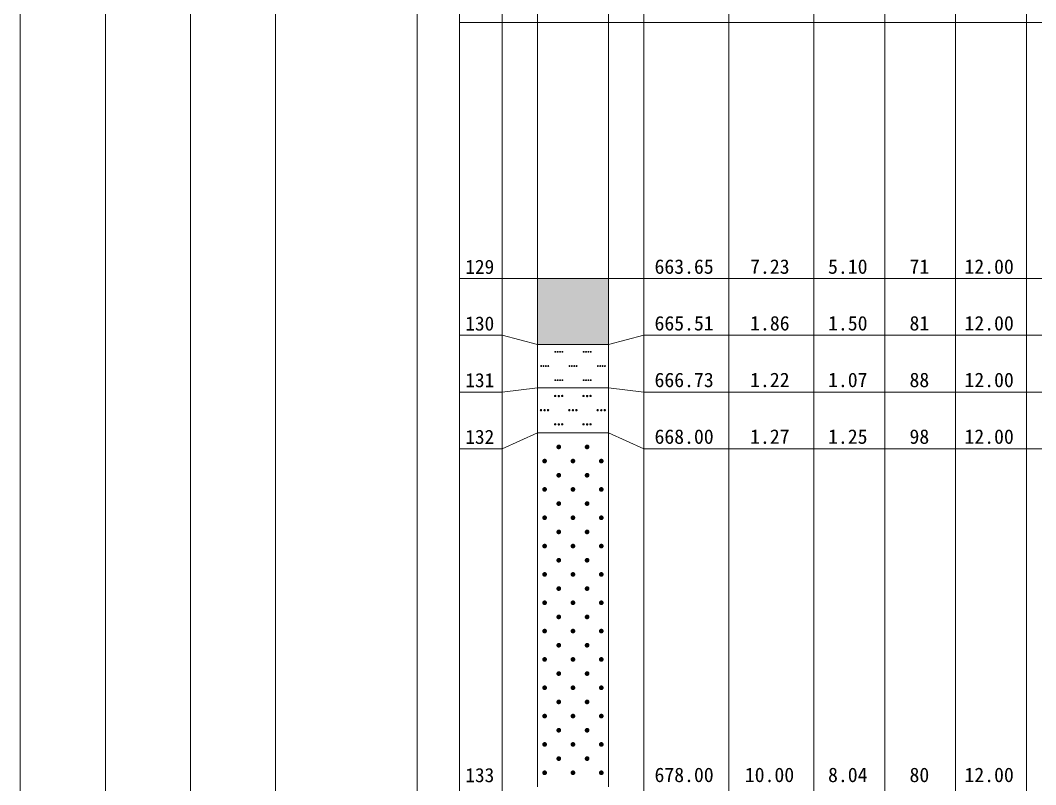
# Model space of a CAD drawing. Header units: inches. Extents: x -27 to 109, y -724 to 26.
# Drawn here: x 3.48 to 32.14, y -677.04 to -655.46 of the extents above; entities that cross this region are included whole.
import ezdxf

# ---------------------------------------------------------------- set-up
doc = ezdxf.new("R2010")
doc.units = ezdxf.units.IN
doc.header["$MEASUREMENT"] = 0
doc.layers.get('0').update_dxf_attribs({"lineweight": 0})
doc.styles.add('宋体', font='')
doc.styles.get('宋体').set_extended_font_data('宋体')

# ---------------------------------------------------------------- blocks, each defined once
blk = doc.blocks.new('lr_block_109')
at = {"true_color": 0x000000}
for points in [[(18.61, -664.828), (18.611, -664.821), (18.61, -664.814), (18.608, -664.807), (18.604, -664.802), (18.598, -664.798), (18.592, -664.795), (18.585, -664.794), (18.578, -664.795), (18.571, -664.798), (18.566, -664.802), (18.562, -664.807), (18.559, -664.814), (18.558, -664.821), (18.559, -664.828), (18.562, -664.834), (18.566, -664.839), (18.571, -664.844), (18.578, -664.846), (18.585, -664.847), (18.592, -664.846), (18.598, -664.844), (18.604, -664.839), (18.608, -664.834)], [(18.677, -664.828), (18.678, -664.821), (18.677, -664.814), (18.674, -664.807), (18.67, -664.802), (18.665, -664.798), (18.658, -664.795), (18.651, -664.794), (18.644, -664.795), (18.638, -664.798), (18.633, -664.802), (18.628, -664.807), (18.626, -664.814), (18.625, -664.821), (18.626, -664.828), (18.628, -664.834), (18.633, -664.839), (18.638, -664.844), (18.644, -664.846), (18.651, -664.847), (18.658, -664.846), (18.665, -664.844), (18.67, -664.839), (18.674, -664.834)], [(18.744, -664.828), (18.745, -664.821), (18.744, -664.814), (18.741, -664.807), (18.737, -664.802), (18.731, -664.798), (18.725, -664.795), (18.718, -664.794), (18.711, -664.795), (18.705, -664.798), (18.699, -664.802), (18.695, -664.807), (18.692, -664.814), (18.691, -664.821), (18.692, -664.828), (18.695, -664.834), (18.699, -664.839), (18.705, -664.844), (18.711, -664.846), (18.718, -664.847), (18.725, -664.846), (18.731, -664.844), (18.737, -664.839), (18.741, -664.834)], [(18.81, -664.828), (18.811, -664.821), (18.81, -664.814), (18.808, -664.807), (18.804, -664.802), (18.798, -664.798), (18.792, -664.795), (18.785, -664.794), (18.778, -664.795), (18.771, -664.798), (18.766, -664.802), (18.762, -664.807), (18.759, -664.814), (18.758, -664.821), (18.759, -664.828), (18.762, -664.834), (18.766, -664.839), (18.771, -664.844), (18.778, -664.846), (18.785, -664.847), (18.792, -664.846), (18.798, -664.844), (18.804, -664.839), (18.808, -664.834)], [(19.41, -664.828), (19.411, -664.821), (19.41, -664.814), (19.408, -664.807), (19.404, -664.802), (19.398, -664.798), (19.392, -664.795), (19.385, -664.794), (19.378, -664.795), (19.371, -664.798), (19.366, -664.802), (19.362, -664.807), (19.359, -664.814), (19.358, -664.821), (19.359, -664.828), (19.362, -664.834), (19.366, -664.839), (19.371, -664.844), (19.378, -664.846), (19.385, -664.847), (19.392, -664.846), (19.398, -664.844), (19.404, -664.839), (19.408, -664.834)], [(19.477, -664.828), (19.478, -664.821), (19.477, -664.814), (19.474, -664.807), (19.47, -664.802), (19.465, -664.798), (19.458, -664.795), (19.451, -664.794), (19.444, -664.795), (19.438, -664.798), (19.433, -664.802), (19.428, -664.807), (19.426, -664.814), (19.425, -664.821), (19.426, -664.828), (19.428, -664.834), (19.433, -664.839), (19.438, -664.844), (19.444, -664.846), (19.451, -664.847), (19.458, -664.846), (19.465, -664.844), (19.47, -664.839), (19.474, -664.834)], [(19.544, -664.828), (19.545, -664.821), (19.544, -664.814), (19.541, -664.807), (19.537, -664.802), (19.531, -664.798), (19.525, -664.795), (19.518, -664.794), (19.511, -664.795), (19.505, -664.798), (19.499, -664.802), (19.495, -664.807), (19.492, -664.814), (19.491, -664.821), (19.492, -664.828), (19.495, -664.834), (19.499, -664.839), (19.505, -664.844), (19.511, -664.846), (19.518, -664.847), (19.525, -664.846), (19.531, -664.844), (19.537, -664.839), (19.541, -664.834)], [(19.61, -664.828), (19.611, -664.821), (19.61, -664.814), (19.608, -664.807), (19.604, -664.802), (19.598, -664.798), (19.592, -664.795), (19.585, -664.794), (19.578, -664.795), (19.571, -664.798), (19.566, -664.802), (19.562, -664.807), (19.559, -664.814), (19.558, -664.821), (19.559, -664.828), (19.562, -664.834), (19.566, -664.839), (19.571, -664.844), (19.578, -664.846), (19.585, -664.847), (19.592, -664.846), (19.598, -664.844), (19.604, -664.839), (19.608, -664.834)], [(18.21, -665.228), (18.211, -665.221), (18.21, -665.214), (18.208, -665.207), (18.204, -665.202), (18.198, -665.198), (18.192, -665.195), (18.185, -665.194), (18.178, -665.195), (18.171, -665.198), (18.166, -665.202), (18.162, -665.207), (18.159, -665.214), (18.158, -665.221), (18.159, -665.228), (18.162, -665.234), (18.166, -665.239), (18.171, -665.244), (18.178, -665.246), (18.185, -665.247), (18.192, -665.246), (18.198, -665.244), (18.204, -665.239), (18.208, -665.234)], [(18.277, -665.228), (18.278, -665.221), (18.277, -665.214), (18.274, -665.207), (18.27, -665.202), (18.265, -665.198), (18.258, -665.195), (18.251, -665.194), (18.244, -665.195), (18.238, -665.198), (18.233, -665.202), (18.228, -665.207), (18.226, -665.214), (18.225, -665.221), (18.226, -665.228), (18.228, -665.234), (18.233, -665.239), (18.238, -665.244), (18.244, -665.246), (18.251, -665.247), (18.258, -665.246), (18.265, -665.244), (18.27, -665.239), (18.274, -665.234)], [(18.344, -665.228), (18.345, -665.221), (18.344, -665.214), (18.341, -665.207), (18.337, -665.202), (18.331, -665.198), (18.325, -665.195), (18.318, -665.194), (18.311, -665.195), (18.305, -665.198), (18.299, -665.202), (18.295, -665.207), (18.292, -665.214), (18.291, -665.221), (18.292, -665.228), (18.295, -665.234), (18.299, -665.239), (18.305, -665.244), (18.311, -665.246), (18.318, -665.247), (18.325, -665.246), (18.331, -665.244), (18.337, -665.239), (18.341, -665.234)], [(18.41, -665.228), (18.411, -665.221), (18.41, -665.214), (18.408, -665.207), (18.404, -665.202), (18.398, -665.198), (18.392, -665.195), (18.385, -665.194), (18.378, -665.195), (18.371, -665.198), (18.366, -665.202), (18.362, -665.207), (18.359, -665.214), (18.358, -665.221), (18.359, -665.228), (18.362, -665.234), (18.366, -665.239), (18.371, -665.244), (18.378, -665.246), (18.385, -665.247), (18.392, -665.246), (18.398, -665.244), (18.404, -665.239), (18.408, -665.234)], [(19.01, -665.228), (19.011, -665.221), (19.01, -665.214), (19.008, -665.207), (19.004, -665.202), (18.998, -665.198), (18.992, -665.195), (18.985, -665.194), (18.978, -665.195), (18.971, -665.198), (18.966, -665.202), (18.962, -665.207), (18.959, -665.214), (18.958, -665.221), (18.959, -665.228), (18.962, -665.234), (18.966, -665.239), (18.971, -665.244), (18.978, -665.246), (18.985, -665.247), (18.992, -665.246), (18.998, -665.244), (19.004, -665.239), (19.008, -665.234)], [(19.077, -665.228), (19.078, -665.221), (19.077, -665.214), (19.074, -665.207), (19.07, -665.202), (19.065, -665.198), (19.058, -665.195), (19.051, -665.194), (19.044, -665.195), (19.038, -665.198), (19.033, -665.202), (19.028, -665.207), (19.026, -665.214), (19.025, -665.221), (19.026, -665.228), (19.028, -665.234), (19.033, -665.239), (19.038, -665.244), (19.044, -665.246), (19.051, -665.247), (19.058, -665.246), (19.065, -665.244), (19.07, -665.239), (19.074, -665.234)], [(19.144, -665.228), (19.145, -665.221), (19.144, -665.214), (19.141, -665.207), (19.137, -665.202), (19.131, -665.198), (19.125, -665.195), (19.118, -665.194), (19.111, -665.195), (19.105, -665.198), (19.099, -665.202), (19.095, -665.207), (19.092, -665.214), (19.091, -665.221), (19.092, -665.228), (19.095, -665.234), (19.099, -665.239), (19.105, -665.244), (19.111, -665.246), (19.118, -665.247), (19.125, -665.246), (19.131, -665.244), (19.137, -665.239), (19.141, -665.234)], [(19.21, -665.228), (19.211, -665.221), (19.21, -665.214), (19.208, -665.207), (19.204, -665.202), (19.198, -665.198), (19.192, -665.195), (19.185, -665.194), (19.178, -665.195), (19.171, -665.198), (19.166, -665.202), (19.162, -665.207), (19.159, -665.214), (19.158, -665.221), (19.159, -665.228), (19.162, -665.234), (19.166, -665.239), (19.171, -665.244), (19.178, -665.246), (19.185, -665.247), (19.192, -665.246), (19.198, -665.244), (19.204, -665.239), (19.208, -665.234)], [(19.81, -665.228), (19.811, -665.221), (19.81, -665.214), (19.808, -665.207), (19.804, -665.202), (19.798, -665.198), (19.792, -665.195), (19.785, -665.194), (19.778, -665.195), (19.771, -665.198), (19.766, -665.202), (19.762, -665.207), (19.759, -665.214), (19.758, -665.221), (19.759, -665.228), (19.762, -665.234), (19.766, -665.239), (19.771, -665.244), (19.778, -665.246), (19.785, -665.247), (19.792, -665.246), (19.798, -665.244), (19.804, -665.239), (19.808, -665.234)], [(19.877, -665.228), (19.878, -665.221), (19.877, -665.214), (19.874, -665.207), (19.87, -665.202), (19.865, -665.198), (19.858, -665.195), (19.851, -665.194), (19.844, -665.195), (19.838, -665.198), (19.833, -665.202), (19.828, -665.207), (19.826, -665.214), (19.825, -665.221), (19.826, -665.228), (19.828, -665.234), (19.833, -665.239), (19.838, -665.244), (19.844, -665.246), (19.851, -665.247), (19.858, -665.246), (19.865, -665.244), (19.87, -665.239), (19.874, -665.234)], [(19.944, -665.228), (19.945, -665.221), (19.944, -665.214), (19.941, -665.207), (19.937, -665.202), (19.931, -665.198), (19.925, -665.195), (19.918, -665.194), (19.911, -665.195), (19.905, -665.198), (19.899, -665.202), (19.895, -665.207), (19.892, -665.214), (19.891, -665.221), (19.892, -665.228), (19.895, -665.234), (19.899, -665.239), (19.905, -665.244), (19.911, -665.246), (19.918, -665.247), (19.925, -665.246), (19.931, -665.244), (19.937, -665.239), (19.941, -665.234)], [(20.01, -665.228), (20.011, -665.221), (20.01, -665.214), (20.008, -665.207), (20.004, -665.202), (19.998, -665.198), (19.992, -665.195), (19.985, -665.194), (19.978, -665.195), (19.971, -665.198), (19.966, -665.202), (19.962, -665.207), (19.959, -665.214), (19.958, -665.221), (19.959, -665.228), (19.962, -665.234), (19.966, -665.239), (19.971, -665.244), (19.978, -665.246), (19.985, -665.247), (19.992, -665.246), (19.998, -665.244), (20.004, -665.239), (20.008, -665.234)], [(18.61, -665.628), (18.611, -665.621), (18.61, -665.614), (18.608, -665.607), (18.604, -665.602), (18.598, -665.598), (18.592, -665.595), (18.585, -665.594), (18.578, -665.595), (18.571, -665.598), (18.566, -665.602), (18.562, -665.607), (18.559, -665.614), (18.558, -665.621), (18.559, -665.628), (18.562, -665.634), (18.566, -665.639), (18.571, -665.644), (18.578, -665.646), (18.585, -665.647), (18.592, -665.646), (18.598, -665.644), (18.604, -665.639), (18.608, -665.634)], [(18.677, -665.628), (18.678, -665.621), (18.677, -665.614), (18.674, -665.607), (18.67, -665.602), (18.665, -665.598), (18.658, -665.595), (18.651, -665.594), (18.644, -665.595), (18.638, -665.598), (18.633, -665.602), (18.628, -665.607), (18.626, -665.614), (18.625, -665.621), (18.626, -665.628), (18.628, -665.634), (18.633, -665.639), (18.638, -665.644), (18.644, -665.646), (18.651, -665.647), (18.658, -665.646), (18.665, -665.644), (18.67, -665.639), (18.674, -665.634)], [(18.744, -665.628), (18.745, -665.621), (18.744, -665.614), (18.741, -665.607), (18.737, -665.602), (18.731, -665.598), (18.725, -665.595), (18.718, -665.594), (18.711, -665.595), (18.705, -665.598), (18.699, -665.602), (18.695, -665.607), (18.692, -665.614), (18.691, -665.621), (18.692, -665.628), (18.695, -665.634), (18.699, -665.639), (18.705, -665.644), (18.711, -665.646), (18.718, -665.647), (18.725, -665.646), (18.731, -665.644), (18.737, -665.639), (18.741, -665.634)], [(18.81, -665.628), (18.811, -665.621), (18.81, -665.614), (18.808, -665.607), (18.804, -665.602), (18.798, -665.598), (18.792, -665.595), (18.785, -665.594), (18.778, -665.595), (18.771, -665.598), (18.766, -665.602), (18.762, -665.607), (18.759, -665.614), (18.758, -665.621), (18.759, -665.628), (18.762, -665.634), (18.766, -665.639), (18.771, -665.644), (18.778, -665.646), (18.785, -665.647), (18.792, -665.646), (18.798, -665.644), (18.804, -665.639), (18.808, -665.634)], [(19.41, -665.628), (19.411, -665.621), (19.41, -665.614), (19.408, -665.607), (19.404, -665.602), (19.398, -665.598), (19.392, -665.595), (19.385, -665.594), (19.378, -665.595), (19.371, -665.598), (19.366, -665.602), (19.362, -665.607), (19.359, -665.614), (19.358, -665.621), (19.359, -665.628), (19.362, -665.634), (19.366, -665.639), (19.371, -665.644), (19.378, -665.646), (19.385, -665.647), (19.392, -665.646), (19.398, -665.644), (19.404, -665.639), (19.408, -665.634)], [(19.477, -665.628), (19.478, -665.621), (19.477, -665.614), (19.474, -665.607), (19.47, -665.602), (19.465, -665.598), (19.458, -665.595), (19.451, -665.594), (19.444, -665.595), (19.438, -665.598), (19.433, -665.602), (19.428, -665.607), (19.426, -665.614), (19.425, -665.621), (19.426, -665.628), (19.428, -665.634), (19.433, -665.639), (19.438, -665.644), (19.444, -665.646), (19.451, -665.647), (19.458, -665.646), (19.465, -665.644), (19.47, -665.639), (19.474, -665.634)], [(19.544, -665.628), (19.545, -665.621), (19.544, -665.614), (19.541, -665.607), (19.537, -665.602), (19.531, -665.598), (19.525, -665.595), (19.518, -665.594), (19.511, -665.595), (19.505, -665.598), (19.499, -665.602), (19.495, -665.607), (19.492, -665.614), (19.491, -665.621), (19.492, -665.628), (19.495, -665.634), (19.499, -665.639), (19.505, -665.644), (19.511, -665.646), (19.518, -665.647), (19.525, -665.646), (19.531, -665.644), (19.537, -665.639), (19.541, -665.634)], [(19.61, -665.628), (19.611, -665.621), (19.61, -665.614), (19.608, -665.607), (19.604, -665.602), (19.598, -665.598), (19.592, -665.595), (19.585, -665.594), (19.578, -665.595), (19.571, -665.598), (19.566, -665.602), (19.562, -665.607), (19.559, -665.614), (19.558, -665.621), (19.559, -665.628), (19.562, -665.634), (19.566, -665.639), (19.571, -665.644), (19.578, -665.646), (19.585, -665.647), (19.592, -665.646), (19.598, -665.644), (19.604, -665.639), (19.608, -665.634)]]:
    blk.add_hatch(color=18, dxfattribs=at).paths.add_polyline_path(points, flags=17)
blk = doc.blocks.new('lr_block_110')
at = {"true_color": 0x000000}
for points in [[(18.611, -666.074), (18.612, -666.066), (18.611, -666.057), (18.608, -666.049), (18.602, -666.042), (18.596, -666.037), (18.588, -666.034), (18.579, -666.032), (18.57, -666.034), (18.562, -666.037), (18.555, -666.042), (18.55, -666.049), (18.547, -666.057), (18.546, -666.066), (18.547, -666.074), (18.55, -666.082), (18.555, -666.089), (18.562, -666.095), (18.57, -666.098), (18.579, -666.099), (18.588, -666.098), (18.596, -666.095), (18.602, -666.089), (18.608, -666.082)], [(18.714, -666.077), (18.715, -666.069), (18.714, -666.06), (18.711, -666.052), (18.705, -666.045), (18.698, -666.04), (18.69, -666.037), (18.682, -666.035), (18.673, -666.037), (18.665, -666.04), (18.658, -666.045), (18.653, -666.052), (18.65, -666.06), (18.648, -666.069), (18.65, -666.077), (18.653, -666.085), (18.658, -666.092), (18.665, -666.098), (18.673, -666.101), (18.682, -666.102), (18.69, -666.101), (18.698, -666.098), (18.705, -666.092), (18.711, -666.085)], [(18.811, -666.074), (18.812, -666.066), (18.811, -666.057), (18.808, -666.049), (18.802, -666.042), (18.795, -666.037), (18.787, -666.034), (18.779, -666.032), (18.77, -666.034), (18.762, -666.037), (18.755, -666.042), (18.75, -666.049), (18.747, -666.057), (18.745, -666.066), (18.747, -666.074), (18.75, -666.082), (18.755, -666.089), (18.762, -666.095), (18.77, -666.098), (18.779, -666.099), (18.787, -666.098), (18.795, -666.095), (18.802, -666.089), (18.808, -666.082)], [(19.411, -666.074), (19.412, -666.066), (19.411, -666.057), (19.408, -666.049), (19.402, -666.042), (19.396, -666.037), (19.388, -666.034), (19.379, -666.032), (19.37, -666.034), (19.362, -666.037), (19.355, -666.042), (19.35, -666.049), (19.347, -666.057), (19.346, -666.066), (19.347, -666.074), (19.35, -666.082), (19.355, -666.089), (19.362, -666.095), (19.37, -666.098), (19.379, -666.099), (19.388, -666.098), (19.396, -666.095), (19.402, -666.089), (19.408, -666.082)], [(19.514, -666.077), (19.515, -666.069), (19.514, -666.06), (19.511, -666.052), (19.505, -666.045), (19.498, -666.04), (19.49, -666.037), (19.482, -666.035), (19.473, -666.037), (19.465, -666.04), (19.458, -666.045), (19.453, -666.052), (19.45, -666.06), (19.448, -666.069), (19.45, -666.077), (19.453, -666.085), (19.458, -666.092), (19.465, -666.098), (19.473, -666.101), (19.482, -666.102), (19.49, -666.101), (19.498, -666.098), (19.505, -666.092), (19.511, -666.085)], [(19.611, -666.074), (19.612, -666.066), (19.611, -666.057), (19.608, -666.049), (19.602, -666.042), (19.595, -666.037), (19.587, -666.034), (19.579, -666.032), (19.57, -666.034), (19.562, -666.037), (19.555, -666.042), (19.55, -666.049), (19.547, -666.057), (19.545, -666.066), (19.547, -666.074), (19.55, -666.082), (19.555, -666.089), (19.562, -666.095), (19.57, -666.098), (19.579, -666.099), (19.587, -666.098), (19.595, -666.095), (19.602, -666.089), (19.608, -666.082)], [(18.211, -666.474), (18.212, -666.466), (18.211, -666.457), (18.208, -666.449), (18.202, -666.442), (18.196, -666.437), (18.188, -666.434), (18.179, -666.432), (18.17, -666.434), (18.162, -666.437), (18.155, -666.442), (18.15, -666.449), (18.147, -666.457), (18.146, -666.466), (18.147, -666.474), (18.15, -666.482), (18.155, -666.489), (18.162, -666.495), (18.17, -666.498), (18.179, -666.499), (18.188, -666.498), (18.196, -666.495), (18.202, -666.489), (18.208, -666.482)], [(18.314, -666.477), (18.315, -666.469), (18.314, -666.46), (18.311, -666.452), (18.305, -666.445), (18.298, -666.44), (18.29, -666.437), (18.282, -666.435), (18.273, -666.437), (18.265, -666.44), (18.258, -666.445), (18.253, -666.452), (18.25, -666.46), (18.248, -666.469), (18.25, -666.477), (18.253, -666.485), (18.258, -666.492), (18.265, -666.498), (18.273, -666.501), (18.282, -666.502), (18.29, -666.501), (18.298, -666.498), (18.305, -666.492), (18.311, -666.485)], [(18.411, -666.474), (18.412, -666.466), (18.411, -666.457), (18.408, -666.449), (18.402, -666.442), (18.395, -666.437), (18.387, -666.434), (18.379, -666.432), (18.37, -666.434), (18.362, -666.437), (18.355, -666.442), (18.35, -666.449), (18.347, -666.457), (18.345, -666.466), (18.347, -666.474), (18.35, -666.482), (18.355, -666.489), (18.362, -666.495), (18.37, -666.498), (18.379, -666.499), (18.387, -666.498), (18.395, -666.495), (18.402, -666.489), (18.408, -666.482)], [(19.011, -666.474), (19.012, -666.466), (19.011, -666.457), (19.008, -666.449), (19.002, -666.442), (18.996, -666.437), (18.988, -666.434), (18.979, -666.432), (18.97, -666.434), (18.962, -666.437), (18.955, -666.442), (18.95, -666.449), (18.947, -666.457), (18.946, -666.466), (18.947, -666.474), (18.95, -666.482), (18.955, -666.489), (18.962, -666.495), (18.97, -666.498), (18.979, -666.499), (18.988, -666.498), (18.996, -666.495), (19.002, -666.489), (19.008, -666.482)], [(19.114, -666.477), (19.115, -666.469), (19.114, -666.46), (19.111, -666.452), (19.105, -666.445), (19.098, -666.44), (19.09, -666.437), (19.082, -666.435), (19.073, -666.437), (19.065, -666.44), (19.058, -666.445), (19.053, -666.452), (19.05, -666.46), (19.048, -666.469), (19.05, -666.477), (19.053, -666.485), (19.058, -666.492), (19.065, -666.498), (19.073, -666.501), (19.082, -666.502), (19.09, -666.501), (19.098, -666.498), (19.105, -666.492), (19.111, -666.485)], [(19.211, -666.474), (19.212, -666.466), (19.211, -666.457), (19.208, -666.449), (19.202, -666.442), (19.195, -666.437), (19.187, -666.434), (19.179, -666.432), (19.17, -666.434), (19.162, -666.437), (19.155, -666.442), (19.15, -666.449), (19.147, -666.457), (19.145, -666.466), (19.147, -666.474), (19.15, -666.482), (19.155, -666.489), (19.162, -666.495), (19.17, -666.498), (19.179, -666.499), (19.187, -666.498), (19.195, -666.495), (19.202, -666.489), (19.208, -666.482)], [(19.811, -666.474), (19.812, -666.466), (19.811, -666.457), (19.808, -666.449), (19.802, -666.442), (19.796, -666.437), (19.788, -666.434), (19.779, -666.432), (19.77, -666.434), (19.762, -666.437), (19.755, -666.442), (19.75, -666.449), (19.747, -666.457), (19.746, -666.466), (19.747, -666.474), (19.75, -666.482), (19.755, -666.489), (19.762, -666.495), (19.77, -666.498), (19.779, -666.499), (19.788, -666.498), (19.796, -666.495), (19.802, -666.489), (19.808, -666.482)], [(19.914, -666.477), (19.915, -666.469), (19.914, -666.46), (19.911, -666.452), (19.905, -666.445), (19.898, -666.44), (19.89, -666.437), (19.882, -666.435), (19.873, -666.437), (19.865, -666.44), (19.858, -666.445), (19.853, -666.452), (19.85, -666.46), (19.848, -666.469), (19.85, -666.477), (19.853, -666.485), (19.858, -666.492), (19.865, -666.498), (19.873, -666.501), (19.882, -666.502), (19.89, -666.501), (19.898, -666.498), (19.905, -666.492), (19.911, -666.485)], [(20.011, -666.474), (20.012, -666.466), (20.011, -666.457), (20.008, -666.449), (20.002, -666.442), (19.995, -666.437), (19.987, -666.434), (19.979, -666.432), (19.97, -666.434), (19.962, -666.437), (19.955, -666.442), (19.95, -666.449), (19.947, -666.457), (19.945, -666.466), (19.947, -666.474), (19.95, -666.482), (19.955, -666.489), (19.962, -666.495), (19.97, -666.498), (19.979, -666.499), (19.987, -666.498), (19.995, -666.495), (20.002, -666.489), (20.008, -666.482)], [(18.611, -666.874), (18.612, -666.866), (18.611, -666.857), (18.608, -666.849), (18.602, -666.842), (18.596, -666.837), (18.588, -666.834), (18.579, -666.832), (18.57, -666.834), (18.562, -666.837), (18.555, -666.842), (18.55, -666.849), (18.547, -666.857), (18.546, -666.866), (18.547, -666.874), (18.55, -666.882), (18.555, -666.889), (18.562, -666.895), (18.57, -666.898), (18.579, -666.899), (18.588, -666.898), (18.596, -666.895), (18.602, -666.889), (18.608, -666.882)], [(18.714, -666.877), (18.715, -666.869), (18.714, -666.86), (18.711, -666.852), (18.705, -666.845), (18.698, -666.84), (18.69, -666.837), (18.682, -666.835), (18.673, -666.837), (18.665, -666.84), (18.658, -666.845), (18.653, -666.852), (18.65, -666.86), (18.648, -666.869), (18.65, -666.877), (18.653, -666.885), (18.658, -666.892), (18.665, -666.898), (18.673, -666.901), (18.682, -666.902), (18.69, -666.901), (18.698, -666.898), (18.705, -666.892), (18.711, -666.885)], [(18.811, -666.874), (18.812, -666.866), (18.811, -666.857), (18.808, -666.849), (18.802, -666.842), (18.795, -666.837), (18.787, -666.834), (18.779, -666.832), (18.77, -666.834), (18.762, -666.837), (18.755, -666.842), (18.75, -666.849), (18.747, -666.857), (18.745, -666.866), (18.747, -666.874), (18.75, -666.882), (18.755, -666.889), (18.762, -666.895), (18.77, -666.898), (18.779, -666.899), (18.787, -666.898), (18.795, -666.895), (18.802, -666.889), (18.808, -666.882)], [(19.411, -666.874), (19.412, -666.866), (19.411, -666.857), (19.408, -666.849), (19.402, -666.842), (19.396, -666.837), (19.388, -666.834), (19.379, -666.832), (19.37, -666.834), (19.362, -666.837), (19.355, -666.842), (19.35, -666.849), (19.347, -666.857), (19.346, -666.866), (19.347, -666.874), (19.35, -666.882), (19.355, -666.889), (19.362, -666.895), (19.37, -666.898), (19.379, -666.899), (19.388, -666.898), (19.396, -666.895), (19.402, -666.889), (19.408, -666.882)], [(19.514, -666.877), (19.515, -666.869), (19.514, -666.86), (19.511, -666.852), (19.505, -666.845), (19.498, -666.84), (19.49, -666.837), (19.482, -666.835), (19.473, -666.837), (19.465, -666.84), (19.458, -666.845), (19.453, -666.852), (19.45, -666.86), (19.448, -666.869), (19.45, -666.877), (19.453, -666.885), (19.458, -666.892), (19.465, -666.898), (19.473, -666.901), (19.482, -666.902), (19.49, -666.901), (19.498, -666.898), (19.505, -666.892), (19.511, -666.885)], [(19.611, -666.874), (19.612, -666.866), (19.611, -666.857), (19.608, -666.849), (19.602, -666.842), (19.595, -666.837), (19.587, -666.834), (19.579, -666.832), (19.57, -666.834), (19.562, -666.837), (19.555, -666.842), (19.55, -666.849), (19.547, -666.857), (19.545, -666.866), (19.547, -666.874), (19.55, -666.882), (19.555, -666.889), (19.562, -666.895), (19.57, -666.898), (19.579, -666.899), (19.587, -666.898), (19.595, -666.895), (19.602, -666.889), (19.608, -666.882)]]:
    blk.add_hatch(color=18, dxfattribs=at).paths.add_polyline_path(points, flags=17)
blk = doc.blocks.new('lr_block_111')
at = {"true_color": 0x000000}
for points in [[(18.746, -667.521), (18.748, -667.504), (18.746, -667.487), (18.739, -667.47), (18.729, -667.457), (18.715, -667.446), (18.699, -667.439), (18.682, -667.437), (18.664, -667.439), (18.648, -667.446), (18.634, -667.457), (18.624, -667.47), (18.617, -667.487), (18.615, -667.504), (18.617, -667.521), (18.624, -667.537), (18.634, -667.551), (18.648, -667.561), (18.664, -667.568), (18.682, -667.57), (18.699, -667.568), (18.715, -667.561), (18.729, -667.551), (18.739, -667.537)], [(19.546, -667.521), (19.548, -667.504), (19.546, -667.487), (19.539, -667.47), (19.529, -667.457), (19.515, -667.446), (19.499, -667.439), (19.482, -667.437), (19.464, -667.439), (19.448, -667.446), (19.434, -667.457), (19.424, -667.47), (19.417, -667.487), (19.415, -667.504), (19.417, -667.521), (19.424, -667.537), (19.434, -667.551), (19.448, -667.561), (19.464, -667.568), (19.482, -667.57), (19.499, -667.568), (19.515, -667.561), (19.529, -667.551), (19.539, -667.537)], [(18.346, -667.921), (18.348, -667.904), (18.346, -667.887), (18.339, -667.87), (18.329, -667.857), (18.315, -667.846), (18.299, -667.839), (18.282, -667.837), (18.264, -667.839), (18.248, -667.846), (18.234, -667.857), (18.224, -667.87), (18.217, -667.887), (18.215, -667.904), (18.217, -667.921), (18.224, -667.937), (18.234, -667.951), (18.248, -667.961), (18.264, -667.968), (18.282, -667.97), (18.299, -667.968), (18.315, -667.961), (18.329, -667.951), (18.339, -667.937)], [(19.146, -667.921), (19.148, -667.904), (19.146, -667.887), (19.139, -667.87), (19.129, -667.857), (19.115, -667.846), (19.099, -667.839), (19.082, -667.837), (19.064, -667.839), (19.048, -667.846), (19.034, -667.857), (19.024, -667.87), (19.017, -667.887), (19.015, -667.904), (19.017, -667.921), (19.024, -667.937), (19.034, -667.951), (19.048, -667.961), (19.064, -667.968), (19.082, -667.97), (19.099, -667.968), (19.115, -667.961), (19.129, -667.951), (19.139, -667.937)], [(19.946, -667.921), (19.948, -667.904), (19.946, -667.887), (19.939, -667.87), (19.929, -667.857), (19.915, -667.846), (19.899, -667.839), (19.882, -667.837), (19.864, -667.839), (19.848, -667.846), (19.834, -667.857), (19.824, -667.87), (19.817, -667.887), (19.815, -667.904), (19.817, -667.921), (19.824, -667.937), (19.834, -667.951), (19.848, -667.961), (19.864, -667.968), (19.882, -667.97), (19.899, -667.968), (19.915, -667.961), (19.929, -667.951), (19.939, -667.937)], [(18.746, -668.321), (18.748, -668.304), (18.746, -668.287), (18.739, -668.27), (18.729, -668.257), (18.715, -668.246), (18.699, -668.239), (18.682, -668.237), (18.664, -668.239), (18.648, -668.246), (18.634, -668.257), (18.624, -668.27), (18.617, -668.287), (18.615, -668.304), (18.617, -668.321), (18.624, -668.337), (18.634, -668.351), (18.648, -668.361), (18.664, -668.368), (18.682, -668.37), (18.699, -668.368), (18.715, -668.361), (18.729, -668.351), (18.739, -668.337)], [(19.546, -668.321), (19.548, -668.304), (19.546, -668.287), (19.539, -668.27), (19.529, -668.257), (19.515, -668.246), (19.499, -668.239), (19.482, -668.237), (19.464, -668.239), (19.448, -668.246), (19.434, -668.257), (19.424, -668.27), (19.417, -668.287), (19.415, -668.304), (19.417, -668.321), (19.424, -668.337), (19.434, -668.351), (19.448, -668.361), (19.464, -668.368), (19.482, -668.37), (19.499, -668.368), (19.515, -668.361), (19.529, -668.351), (19.539, -668.337)], [(18.346, -668.721), (18.348, -668.704), (18.346, -668.687), (18.339, -668.67), (18.329, -668.657), (18.315, -668.646), (18.299, -668.639), (18.282, -668.637), (18.264, -668.639), (18.248, -668.646), (18.234, -668.657), (18.224, -668.67), (18.217, -668.687), (18.215, -668.704), (18.217, -668.721), (18.224, -668.737), (18.234, -668.751), (18.248, -668.761), (18.264, -668.768), (18.282, -668.77), (18.299, -668.768), (18.315, -668.761), (18.329, -668.751), (18.339, -668.737)], [(19.146, -668.721), (19.148, -668.704), (19.146, -668.687), (19.139, -668.67), (19.129, -668.657), (19.115, -668.646), (19.099, -668.639), (19.082, -668.637), (19.064, -668.639), (19.048, -668.646), (19.034, -668.657), (19.024, -668.67), (19.017, -668.687), (19.015, -668.704), (19.017, -668.721), (19.024, -668.737), (19.034, -668.751), (19.048, -668.761), (19.064, -668.768), (19.082, -668.77), (19.099, -668.768), (19.115, -668.761), (19.129, -668.751), (19.139, -668.737)], [(19.946, -668.721), (19.948, -668.704), (19.946, -668.687), (19.939, -668.67), (19.929, -668.657), (19.915, -668.646), (19.899, -668.639), (19.882, -668.637), (19.864, -668.639), (19.848, -668.646), (19.834, -668.657), (19.824, -668.67), (19.817, -668.687), (19.815, -668.704), (19.817, -668.721), (19.824, -668.737), (19.834, -668.751), (19.848, -668.761), (19.864, -668.768), (19.882, -668.77), (19.899, -668.768), (19.915, -668.761), (19.929, -668.751), (19.939, -668.737)], [(18.746, -669.121), (18.748, -669.104), (18.746, -669.087), (18.739, -669.07), (18.729, -669.057), (18.715, -669.046), (18.699, -669.039), (18.682, -669.037), (18.664, -669.039), (18.648, -669.046), (18.634, -669.057), (18.624, -669.07), (18.617, -669.087), (18.615, -669.104), (18.617, -669.121), (18.624, -669.137), (18.634, -669.151), (18.648, -669.161), (18.664, -669.168), (18.682, -669.17), (18.699, -669.168), (18.715, -669.161), (18.729, -669.151), (18.739, -669.137)], [(19.546, -669.121), (19.548, -669.104), (19.546, -669.087), (19.539, -669.07), (19.529, -669.057), (19.515, -669.046), (19.499, -669.039), (19.482, -669.037), (19.464, -669.039), (19.448, -669.046), (19.434, -669.057), (19.424, -669.07), (19.417, -669.087), (19.415, -669.104), (19.417, -669.121), (19.424, -669.137), (19.434, -669.151), (19.448, -669.161), (19.464, -669.168), (19.482, -669.17), (19.499, -669.168), (19.515, -669.161), (19.529, -669.151), (19.539, -669.137)], [(18.346, -669.521), (18.348, -669.504), (18.346, -669.487), (18.339, -669.47), (18.329, -669.457), (18.315, -669.446), (18.299, -669.439), (18.282, -669.437), (18.264, -669.439), (18.248, -669.446), (18.234, -669.457), (18.224, -669.47), (18.217, -669.487), (18.215, -669.504), (18.217, -669.521), (18.224, -669.537), (18.234, -669.551), (18.248, -669.561), (18.264, -669.568), (18.282, -669.57), (18.299, -669.568), (18.315, -669.561), (18.329, -669.551), (18.339, -669.537)], [(19.146, -669.521), (19.148, -669.504), (19.146, -669.487), (19.139, -669.47), (19.129, -669.457), (19.115, -669.446), (19.099, -669.439), (19.082, -669.437), (19.064, -669.439), (19.048, -669.446), (19.034, -669.457), (19.024, -669.47), (19.017, -669.487), (19.015, -669.504), (19.017, -669.521), (19.024, -669.537), (19.034, -669.551), (19.048, -669.561), (19.064, -669.568), (19.082, -669.57), (19.099, -669.568), (19.115, -669.561), (19.129, -669.551), (19.139, -669.537)], [(19.946, -669.521), (19.948, -669.504), (19.946, -669.487), (19.939, -669.47), (19.929, -669.457), (19.915, -669.446), (19.899, -669.439), (19.882, -669.437), (19.864, -669.439), (19.848, -669.446), (19.834, -669.457), (19.824, -669.47), (19.817, -669.487), (19.815, -669.504), (19.817, -669.521), (19.824, -669.537), (19.834, -669.551), (19.848, -669.561), (19.864, -669.568), (19.882, -669.57), (19.899, -669.568), (19.915, -669.561), (19.929, -669.551), (19.939, -669.537)], [(18.746, -669.921), (18.748, -669.904), (18.746, -669.887), (18.739, -669.87), (18.729, -669.857), (18.715, -669.846), (18.699, -669.839), (18.682, -669.837), (18.664, -669.839), (18.648, -669.846), (18.634, -669.857), (18.624, -669.87), (18.617, -669.887), (18.615, -669.904), (18.617, -669.921), (18.624, -669.937), (18.634, -669.951), (18.648, -669.961), (18.664, -669.968), (18.682, -669.97), (18.699, -669.968), (18.715, -669.961), (18.729, -669.951), (18.739, -669.937)], [(19.546, -669.921), (19.548, -669.904), (19.546, -669.887), (19.539, -669.87), (19.529, -669.857), (19.515, -669.846), (19.499, -669.839), (19.482, -669.837), (19.464, -669.839), (19.448, -669.846), (19.434, -669.857), (19.424, -669.87), (19.417, -669.887), (19.415, -669.904), (19.417, -669.921), (19.424, -669.937), (19.434, -669.951), (19.448, -669.961), (19.464, -669.968), (19.482, -669.97), (19.499, -669.968), (19.515, -669.961), (19.529, -669.951), (19.539, -669.937)], [(18.346, -670.321), (18.348, -670.304), (18.346, -670.287), (18.339, -670.27), (18.329, -670.257), (18.315, -670.246), (18.299, -670.239), (18.282, -670.237), (18.264, -670.239), (18.248, -670.246), (18.234, -670.257), (18.224, -670.27), (18.217, -670.287), (18.215, -670.304), (18.217, -670.321), (18.224, -670.337), (18.234, -670.351), (18.248, -670.361), (18.264, -670.368), (18.282, -670.37), (18.299, -670.368), (18.315, -670.361), (18.329, -670.351), (18.339, -670.337)], [(19.146, -670.321), (19.148, -670.304), (19.146, -670.287), (19.139, -670.27), (19.129, -670.257), (19.115, -670.246), (19.099, -670.239), (19.082, -670.237), (19.064, -670.239), (19.048, -670.246), (19.034, -670.257), (19.024, -670.27), (19.017, -670.287), (19.015, -670.304), (19.017, -670.321), (19.024, -670.337), (19.034, -670.351), (19.048, -670.361), (19.064, -670.368), (19.082, -670.37), (19.099, -670.368), (19.115, -670.361), (19.129, -670.351), (19.139, -670.337)], [(19.946, -670.321), (19.948, -670.304), (19.946, -670.287), (19.939, -670.27), (19.929, -670.257), (19.915, -670.246), (19.899, -670.239), (19.882, -670.237), (19.864, -670.239), (19.848, -670.246), (19.834, -670.257), (19.824, -670.27), (19.817, -670.287), (19.815, -670.304), (19.817, -670.321), (19.824, -670.337), (19.834, -670.351), (19.848, -670.361), (19.864, -670.368), (19.882, -670.37), (19.899, -670.368), (19.915, -670.361), (19.929, -670.351), (19.939, -670.337)], [(18.746, -670.721), (18.748, -670.704), (18.746, -670.687), (18.739, -670.67), (18.729, -670.657), (18.715, -670.646), (18.699, -670.639), (18.682, -670.637), (18.664, -670.639), (18.648, -670.646), (18.634, -670.657), (18.624, -670.67), (18.617, -670.687), (18.615, -670.704), (18.617, -670.721), (18.624, -670.737), (18.634, -670.751), (18.648, -670.761), (18.664, -670.768), (18.682, -670.77), (18.699, -670.768), (18.715, -670.761), (18.729, -670.751), (18.739, -670.737)], [(19.546, -670.721), (19.548, -670.704), (19.546, -670.687), (19.539, -670.67), (19.529, -670.657), (19.515, -670.646), (19.499, -670.639), (19.482, -670.637), (19.464, -670.639), (19.448, -670.646), (19.434, -670.657), (19.424, -670.67), (19.417, -670.687), (19.415, -670.704), (19.417, -670.721), (19.424, -670.737), (19.434, -670.751), (19.448, -670.761), (19.464, -670.768), (19.482, -670.77), (19.499, -670.768), (19.515, -670.761), (19.529, -670.751), (19.539, -670.737)], [(18.346, -671.121), (18.348, -671.104), (18.346, -671.087), (18.339, -671.07), (18.329, -671.057), (18.315, -671.046), (18.299, -671.039), (18.282, -671.037), (18.264, -671.039), (18.248, -671.046), (18.234, -671.057), (18.224, -671.07), (18.217, -671.087), (18.215, -671.104), (18.217, -671.121), (18.224, -671.137), (18.234, -671.151), (18.248, -671.161), (18.264, -671.168), (18.282, -671.17), (18.299, -671.168), (18.315, -671.161), (18.329, -671.151), (18.339, -671.137)], [(19.146, -671.121), (19.148, -671.104), (19.146, -671.087), (19.139, -671.07), (19.129, -671.057), (19.115, -671.046), (19.099, -671.039), (19.082, -671.037), (19.064, -671.039), (19.048, -671.046), (19.034, -671.057), (19.024, -671.07), (19.017, -671.087), (19.015, -671.104), (19.017, -671.121), (19.024, -671.137), (19.034, -671.151), (19.048, -671.161), (19.064, -671.168), (19.082, -671.17), (19.099, -671.168), (19.115, -671.161), (19.129, -671.151), (19.139, -671.137)], [(19.946, -671.121), (19.948, -671.104), (19.946, -671.087), (19.939, -671.07), (19.929, -671.057), (19.915, -671.046), (19.899, -671.039), (19.882, -671.037), (19.864, -671.039), (19.848, -671.046), (19.834, -671.057), (19.824, -671.07), (19.817, -671.087), (19.815, -671.104), (19.817, -671.121), (19.824, -671.137), (19.834, -671.151), (19.848, -671.161), (19.864, -671.168), (19.882, -671.17), (19.899, -671.168), (19.915, -671.161), (19.929, -671.151), (19.939, -671.137)], [(18.746, -671.521), (18.748, -671.504), (18.746, -671.487), (18.739, -671.47), (18.729, -671.457), (18.715, -671.446), (18.699, -671.439), (18.682, -671.437), (18.664, -671.439), (18.648, -671.446), (18.634, -671.457), (18.624, -671.47), (18.617, -671.487), (18.615, -671.504), (18.617, -671.521), (18.624, -671.537), (18.634, -671.551), (18.648, -671.561), (18.664, -671.568), (18.682, -671.57), (18.699, -671.568), (18.715, -671.561), (18.729, -671.551), (18.739, -671.537)], [(19.546, -671.521), (19.548, -671.504), (19.546, -671.487), (19.539, -671.47), (19.529, -671.457), (19.515, -671.446), (19.499, -671.439), (19.482, -671.437), (19.464, -671.439), (19.448, -671.446), (19.434, -671.457), (19.424, -671.47), (19.417, -671.487), (19.415, -671.504), (19.417, -671.521), (19.424, -671.537), (19.434, -671.551), (19.448, -671.561), (19.464, -671.568), (19.482, -671.57), (19.499, -671.568), (19.515, -671.561), (19.529, -671.551), (19.539, -671.537)], [(18.346, -671.921), (18.348, -671.904), (18.346, -671.887), (18.339, -671.87), (18.329, -671.857), (18.315, -671.846), (18.299, -671.839), (18.282, -671.837), (18.264, -671.839), (18.248, -671.846), (18.234, -671.857), (18.224, -671.87), (18.217, -671.887), (18.215, -671.904), (18.217, -671.921), (18.224, -671.937), (18.234, -671.951), (18.248, -671.961), (18.264, -671.968), (18.282, -671.97), (18.299, -671.968), (18.315, -671.961), (18.329, -671.951), (18.339, -671.937)], [(19.146, -671.921), (19.148, -671.904), (19.146, -671.887), (19.139, -671.87), (19.129, -671.857), (19.115, -671.846), (19.099, -671.839), (19.082, -671.837), (19.064, -671.839), (19.048, -671.846), (19.034, -671.857), (19.024, -671.87), (19.017, -671.887), (19.015, -671.904), (19.017, -671.921), (19.024, -671.937), (19.034, -671.951), (19.048, -671.961), (19.064, -671.968), (19.082, -671.97), (19.099, -671.968), (19.115, -671.961), (19.129, -671.951), (19.139, -671.937)], [(19.946, -671.921), (19.948, -671.904), (19.946, -671.887), (19.939, -671.87), (19.929, -671.857), (19.915, -671.846), (19.899, -671.839), (19.882, -671.837), (19.864, -671.839), (19.848, -671.846), (19.834, -671.857), (19.824, -671.87), (19.817, -671.887), (19.815, -671.904), (19.817, -671.921), (19.824, -671.937), (19.834, -671.951), (19.848, -671.961), (19.864, -671.968), (19.882, -671.97), (19.899, -671.968), (19.915, -671.961), (19.929, -671.951), (19.939, -671.937)], [(18.746, -672.321), (18.748, -672.304), (18.746, -672.287), (18.739, -672.27), (18.729, -672.257), (18.715, -672.246), (18.699, -672.239), (18.682, -672.237), (18.664, -672.239), (18.648, -672.246), (18.634, -672.257), (18.624, -672.27), (18.617, -672.287), (18.615, -672.304), (18.617, -672.321), (18.624, -672.337), (18.634, -672.351), (18.648, -672.361), (18.664, -672.368), (18.682, -672.37), (18.699, -672.368), (18.715, -672.361), (18.729, -672.351), (18.739, -672.337)], [(19.546, -672.321), (19.548, -672.304), (19.546, -672.287), (19.539, -672.27), (19.529, -672.257), (19.515, -672.246), (19.499, -672.239), (19.482, -672.237), (19.464, -672.239), (19.448, -672.246), (19.434, -672.257), (19.424, -672.27), (19.417, -672.287), (19.415, -672.304), (19.417, -672.321), (19.424, -672.337), (19.434, -672.351), (19.448, -672.361), (19.464, -672.368), (19.482, -672.37), (19.499, -672.368), (19.515, -672.361), (19.529, -672.351), (19.539, -672.337)], [(18.346, -672.721), (18.348, -672.704), (18.346, -672.687), (18.339, -672.67), (18.329, -672.657), (18.315, -672.646), (18.299, -672.639), (18.282, -672.637), (18.264, -672.639), (18.248, -672.646), (18.234, -672.657), (18.224, -672.67), (18.217, -672.687), (18.215, -672.704), (18.217, -672.721), (18.224, -672.737), (18.234, -672.751), (18.248, -672.761), (18.264, -672.768), (18.282, -672.77), (18.299, -672.768), (18.315, -672.761), (18.329, -672.751), (18.339, -672.737)], [(19.146, -672.721), (19.148, -672.704), (19.146, -672.687), (19.139, -672.67), (19.129, -672.657), (19.115, -672.646), (19.099, -672.639), (19.082, -672.637), (19.064, -672.639), (19.048, -672.646), (19.034, -672.657), (19.024, -672.67), (19.017, -672.687), (19.015, -672.704), (19.017, -672.721), (19.024, -672.737), (19.034, -672.751), (19.048, -672.761), (19.064, -672.768), (19.082, -672.77), (19.099, -672.768), (19.115, -672.761), (19.129, -672.751), (19.139, -672.737)], [(19.946, -672.721), (19.948, -672.704), (19.946, -672.687), (19.939, -672.67), (19.929, -672.657), (19.915, -672.646), (19.899, -672.639), (19.882, -672.637), (19.864, -672.639), (19.848, -672.646), (19.834, -672.657), (19.824, -672.67), (19.817, -672.687), (19.815, -672.704), (19.817, -672.721), (19.824, -672.737), (19.834, -672.751), (19.848, -672.761), (19.864, -672.768), (19.882, -672.77), (19.899, -672.768), (19.915, -672.761), (19.929, -672.751), (19.939, -672.737)], [(18.746, -673.121), (18.748, -673.104), (18.746, -673.087), (18.739, -673.07), (18.729, -673.057), (18.715, -673.046), (18.699, -673.039), (18.682, -673.037), (18.664, -673.039), (18.648, -673.046), (18.634, -673.057), (18.624, -673.07), (18.617, -673.087), (18.615, -673.104), (18.617, -673.121), (18.624, -673.137), (18.634, -673.151), (18.648, -673.161), (18.664, -673.168), (18.682, -673.17), (18.699, -673.168), (18.715, -673.161), (18.729, -673.151), (18.739, -673.137)], [(19.546, -673.121), (19.548, -673.104), (19.546, -673.087), (19.539, -673.07), (19.529, -673.057), (19.515, -673.046), (19.499, -673.039), (19.482, -673.037), (19.464, -673.039), (19.448, -673.046), (19.434, -673.057), (19.424, -673.07), (19.417, -673.087), (19.415, -673.104), (19.417, -673.121), (19.424, -673.137), (19.434, -673.151), (19.448, -673.161), (19.464, -673.168), (19.482, -673.17), (19.499, -673.168), (19.515, -673.161), (19.529, -673.151), (19.539, -673.137)], [(18.346, -673.521), (18.348, -673.504), (18.346, -673.487), (18.339, -673.47), (18.329, -673.457), (18.315, -673.446), (18.299, -673.439), (18.282, -673.437), (18.264, -673.439), (18.248, -673.446), (18.234, -673.457), (18.224, -673.47), (18.217, -673.487), (18.215, -673.504), (18.217, -673.521), (18.224, -673.537), (18.234, -673.551), (18.248, -673.561), (18.264, -673.568), (18.282, -673.57), (18.299, -673.568), (18.315, -673.561), (18.329, -673.551), (18.339, -673.537)], [(19.146, -673.521), (19.148, -673.504), (19.146, -673.487), (19.139, -673.47), (19.129, -673.457), (19.115, -673.446), (19.099, -673.439), (19.082, -673.437), (19.064, -673.439), (19.048, -673.446), (19.034, -673.457), (19.024, -673.47), (19.017, -673.487), (19.015, -673.504), (19.017, -673.521), (19.024, -673.537), (19.034, -673.551), (19.048, -673.561), (19.064, -673.568), (19.082, -673.57), (19.099, -673.568), (19.115, -673.561), (19.129, -673.551), (19.139, -673.537)], [(19.946, -673.521), (19.948, -673.504), (19.946, -673.487), (19.939, -673.47), (19.929, -673.457), (19.915, -673.446), (19.899, -673.439), (19.882, -673.437), (19.864, -673.439), (19.848, -673.446), (19.834, -673.457), (19.824, -673.47), (19.817, -673.487), (19.815, -673.504), (19.817, -673.521), (19.824, -673.537), (19.834, -673.551), (19.848, -673.561), (19.864, -673.568), (19.882, -673.57), (19.899, -673.568), (19.915, -673.561), (19.929, -673.551), (19.939, -673.537)], [(18.746, -673.921), (18.748, -673.904), (18.746, -673.887), (18.739, -673.87), (18.729, -673.857), (18.715, -673.846), (18.699, -673.839), (18.682, -673.837), (18.664, -673.839), (18.648, -673.846), (18.634, -673.857), (18.624, -673.87), (18.617, -673.887), (18.615, -673.904), (18.617, -673.921), (18.624, -673.937), (18.634, -673.951), (18.648, -673.961), (18.664, -673.968), (18.682, -673.97), (18.699, -673.968), (18.715, -673.961), (18.729, -673.951), (18.739, -673.937)], [(19.546, -673.921), (19.548, -673.904), (19.546, -673.887), (19.539, -673.87), (19.529, -673.857), (19.515, -673.846), (19.499, -673.839), (19.482, -673.837), (19.464, -673.839), (19.448, -673.846), (19.434, -673.857), (19.424, -673.87), (19.417, -673.887), (19.415, -673.904), (19.417, -673.921), (19.424, -673.937), (19.434, -673.951), (19.448, -673.961), (19.464, -673.968), (19.482, -673.97), (19.499, -673.968), (19.515, -673.961), (19.529, -673.951), (19.539, -673.937)], [(18.346, -674.321), (18.348, -674.304), (18.346, -674.287), (18.339, -674.27), (18.329, -674.257), (18.315, -674.246), (18.299, -674.239), (18.282, -674.237), (18.264, -674.239), (18.248, -674.246), (18.234, -674.257), (18.224, -674.27), (18.217, -674.287), (18.215, -674.304), (18.217, -674.321), (18.224, -674.337), (18.234, -674.351), (18.248, -674.361), (18.264, -674.368), (18.282, -674.37), (18.299, -674.368), (18.315, -674.361), (18.329, -674.351), (18.339, -674.337)], [(19.146, -674.321), (19.148, -674.304), (19.146, -674.287), (19.139, -674.27), (19.129, -674.257), (19.115, -674.246), (19.099, -674.239), (19.082, -674.237), (19.064, -674.239), (19.048, -674.246), (19.034, -674.257), (19.024, -674.27), (19.017, -674.287), (19.015, -674.304), (19.017, -674.321), (19.024, -674.337), (19.034, -674.351), (19.048, -674.361), (19.064, -674.368), (19.082, -674.37), (19.099, -674.368), (19.115, -674.361), (19.129, -674.351), (19.139, -674.337)], [(19.946, -674.321), (19.948, -674.304), (19.946, -674.287), (19.939, -674.27), (19.929, -674.257), (19.915, -674.246), (19.899, -674.239), (19.882, -674.237), (19.864, -674.239), (19.848, -674.246), (19.834, -674.257), (19.824, -674.27), (19.817, -674.287), (19.815, -674.304), (19.817, -674.321), (19.824, -674.337), (19.834, -674.351), (19.848, -674.361), (19.864, -674.368), (19.882, -674.37), (19.899, -674.368), (19.915, -674.361), (19.929, -674.351), (19.939, -674.337)], [(18.746, -674.721), (18.748, -674.704), (18.746, -674.687), (18.739, -674.67), (18.729, -674.657), (18.715, -674.646), (18.699, -674.639), (18.682, -674.637), (18.664, -674.639), (18.648, -674.646), (18.634, -674.657), (18.624, -674.67), (18.617, -674.687), (18.615, -674.704), (18.617, -674.721), (18.624, -674.737), (18.634, -674.751), (18.648, -674.761), (18.664, -674.768), (18.682, -674.77), (18.699, -674.768), (18.715, -674.761), (18.729, -674.751), (18.739, -674.737)], [(19.546, -674.721), (19.548, -674.704), (19.546, -674.687), (19.539, -674.67), (19.529, -674.657), (19.515, -674.646), (19.499, -674.639), (19.482, -674.637), (19.464, -674.639), (19.448, -674.646), (19.434, -674.657), (19.424, -674.67), (19.417, -674.687), (19.415, -674.704), (19.417, -674.721), (19.424, -674.737), (19.434, -674.751), (19.448, -674.761), (19.464, -674.768), (19.482, -674.77), (19.499, -674.768), (19.515, -674.761), (19.529, -674.751), (19.539, -674.737)], [(18.346, -675.121), (18.348, -675.104), (18.346, -675.087), (18.339, -675.07), (18.329, -675.057), (18.315, -675.046), (18.299, -675.039), (18.282, -675.037), (18.264, -675.039), (18.248, -675.046), (18.234, -675.057), (18.224, -675.07), (18.217, -675.087), (18.215, -675.104), (18.217, -675.121), (18.224, -675.137), (18.234, -675.151), (18.248, -675.161), (18.264, -675.168), (18.282, -675.17), (18.299, -675.168), (18.315, -675.161), (18.329, -675.151), (18.339, -675.137)], [(19.146, -675.121), (19.148, -675.104), (19.146, -675.087), (19.139, -675.07), (19.129, -675.057), (19.115, -675.046), (19.099, -675.039), (19.082, -675.037), (19.064, -675.039), (19.048, -675.046), (19.034, -675.057), (19.024, -675.07), (19.017, -675.087), (19.015, -675.104), (19.017, -675.121), (19.024, -675.137), (19.034, -675.151), (19.048, -675.161), (19.064, -675.168), (19.082, -675.17), (19.099, -675.168), (19.115, -675.161), (19.129, -675.151), (19.139, -675.137)], [(19.946, -675.121), (19.948, -675.104), (19.946, -675.087), (19.939, -675.07), (19.929, -675.057), (19.915, -675.046), (19.899, -675.039), (19.882, -675.037), (19.864, -675.039), (19.848, -675.046), (19.834, -675.057), (19.824, -675.07), (19.817, -675.087), (19.815, -675.104), (19.817, -675.121), (19.824, -675.137), (19.834, -675.151), (19.848, -675.161), (19.864, -675.168), (19.882, -675.17), (19.899, -675.168), (19.915, -675.161), (19.929, -675.151), (19.939, -675.137)], [(18.746, -675.521), (18.748, -675.504), (18.746, -675.487), (18.739, -675.47), (18.729, -675.457), (18.715, -675.446), (18.699, -675.439), (18.682, -675.437), (18.664, -675.439), (18.648, -675.446), (18.634, -675.457), (18.624, -675.47), (18.617, -675.487), (18.615, -675.504), (18.617, -675.521), (18.624, -675.537), (18.634, -675.551), (18.648, -675.561), (18.664, -675.568), (18.682, -675.57), (18.699, -675.568), (18.715, -675.561), (18.729, -675.551), (18.739, -675.537)], [(19.546, -675.521), (19.548, -675.504), (19.546, -675.487), (19.539, -675.47), (19.529, -675.457), (19.515, -675.446), (19.499, -675.439), (19.482, -675.437), (19.464, -675.439), (19.448, -675.446), (19.434, -675.457), (19.424, -675.47), (19.417, -675.487), (19.415, -675.504), (19.417, -675.521), (19.424, -675.537), (19.434, -675.551), (19.448, -675.561), (19.464, -675.568), (19.482, -675.57), (19.499, -675.568), (19.515, -675.561), (19.529, -675.551), (19.539, -675.537)], [(18.346, -675.921), (18.348, -675.904), (18.346, -675.887), (18.339, -675.87), (18.329, -675.857), (18.315, -675.846), (18.299, -675.839), (18.282, -675.837), (18.264, -675.839), (18.248, -675.846), (18.234, -675.857), (18.224, -675.87), (18.217, -675.887), (18.215, -675.904), (18.217, -675.921), (18.224, -675.937), (18.234, -675.951), (18.248, -675.961), (18.264, -675.968), (18.282, -675.97), (18.299, -675.968), (18.315, -675.961), (18.329, -675.951), (18.339, -675.937)], [(19.146, -675.921), (19.148, -675.904), (19.146, -675.887), (19.139, -675.87), (19.129, -675.857), (19.115, -675.846), (19.099, -675.839), (19.082, -675.837), (19.064, -675.839), (19.048, -675.846), (19.034, -675.857), (19.024, -675.87), (19.017, -675.887), (19.015, -675.904), (19.017, -675.921), (19.024, -675.937), (19.034, -675.951), (19.048, -675.961), (19.064, -675.968), (19.082, -675.97), (19.099, -675.968), (19.115, -675.961), (19.129, -675.951), (19.139, -675.937)], [(19.946, -675.921), (19.948, -675.904), (19.946, -675.887), (19.939, -675.87), (19.929, -675.857), (19.915, -675.846), (19.899, -675.839), (19.882, -675.837), (19.864, -675.839), (19.848, -675.846), (19.834, -675.857), (19.824, -675.87), (19.817, -675.887), (19.815, -675.904), (19.817, -675.921), (19.824, -675.937), (19.834, -675.951), (19.848, -675.961), (19.864, -675.968), (19.882, -675.97), (19.899, -675.968), (19.915, -675.961), (19.929, -675.951), (19.939, -675.937)], [(18.746, -676.321), (18.748, -676.304), (18.746, -676.287), (18.739, -676.27), (18.729, -676.257), (18.715, -676.246), (18.699, -676.239), (18.682, -676.237), (18.664, -676.239), (18.648, -676.246), (18.634, -676.257), (18.624, -676.27), (18.617, -676.287), (18.615, -676.304), (18.617, -676.321), (18.624, -676.337), (18.634, -676.351), (18.648, -676.361), (18.664, -676.368), (18.682, -676.37), (18.699, -676.368), (18.715, -676.361), (18.729, -676.351), (18.739, -676.337)], [(19.546, -676.321), (19.548, -676.304), (19.546, -676.287), (19.539, -676.27), (19.529, -676.257), (19.515, -676.246), (19.499, -676.239), (19.482, -676.237), (19.464, -676.239), (19.448, -676.246), (19.434, -676.257), (19.424, -676.27), (19.417, -676.287), (19.415, -676.304), (19.417, -676.321), (19.424, -676.337), (19.434, -676.351), (19.448, -676.361), (19.464, -676.368), (19.482, -676.37), (19.499, -676.368), (19.515, -676.361), (19.529, -676.351), (19.539, -676.337)], [(18.346, -676.721), (18.348, -676.704), (18.346, -676.687), (18.339, -676.67), (18.329, -676.657), (18.315, -676.646), (18.299, -676.639), (18.282, -676.637), (18.264, -676.639), (18.248, -676.646), (18.234, -676.657), (18.224, -676.67), (18.217, -676.687), (18.215, -676.704), (18.217, -676.721), (18.224, -676.737), (18.234, -676.751), (18.248, -676.761), (18.264, -676.768), (18.282, -676.77), (18.299, -676.768), (18.315, -676.761), (18.329, -676.751), (18.339, -676.737)], [(19.146, -676.721), (19.148, -676.704), (19.146, -676.687), (19.139, -676.67), (19.129, -676.657), (19.115, -676.646), (19.099, -676.639), (19.082, -676.637), (19.064, -676.639), (19.048, -676.646), (19.034, -676.657), (19.024, -676.67), (19.017, -676.687), (19.015, -676.704), (19.017, -676.721), (19.024, -676.737), (19.034, -676.751), (19.048, -676.761), (19.064, -676.768), (19.082, -676.77), (19.099, -676.768), (19.115, -676.761), (19.129, -676.751), (19.139, -676.737)], [(19.946, -676.721), (19.948, -676.704), (19.946, -676.687), (19.939, -676.67), (19.929, -676.657), (19.915, -676.646), (19.899, -676.639), (19.882, -676.637), (19.864, -676.639), (19.848, -676.646), (19.834, -676.657), (19.824, -676.67), (19.817, -676.687), (19.815, -676.704), (19.817, -676.721), (19.824, -676.737), (19.834, -676.751), (19.848, -676.761), (19.864, -676.768), (19.882, -676.77), (19.899, -676.768), (19.915, -676.761), (19.929, -676.751), (19.939, -676.737)]]:
    blk.add_hatch(color=18, dxfattribs=at).paths.add_polyline_path(points, flags=17)

msp = doc.modelspace()

# ---------------------------------------------------------------- hatches: boundary and pattern name
at = {"true_color": 0x000000}
h = msp.add_hatch(dxfattribs=at)
h.set_pattern_fill('', color=18, style=0, pattern_type=0)
h.set_pattern_definition([])
h.paths.add_polyline_path([(18.082, -662.754), (20.082, -662.754), (20.082, -655.524), (18.082, -655.524)], flags=17)
msp.add_hatch(color=18, dxfattribs=at).paths.add_polyline_path([(18.082, -664.614), (20.082, -664.614), (20.082, -662.754), (18.082, -662.754)], flags=17)
h = msp.add_hatch()
h.set_pattern_fill('', color=256, style=0, pattern_type=0)
h.set_pattern_definition([])
h.paths.add_polyline_path([(18.082, -664.614), (20.082, -664.614), (20.082, -662.754), (18.082, -662.754)], flags=17)

# ---------------------------------------------------------------- linework, layer by layer
at = {"linetype": 'Continuous', "lineweight": 15}
for p, q in [((3.482, 0.896), (3.482, -693.554)), ((5.882, 0.896), (5.882, -693.554)), ((8.282, 0.896), (8.282, -693.554)), ((10.682, 0.896), (10.682, -693.554)), ((14.682, 0.896), (14.682, -693.554)), ((15.882, 0.896), (15.882, -693.554)), ((17.082, 0.896), (17.082, -693.554)), ((21.082, 0.896), (21.082, -693.554)), ((23.482, 0.896), (23.482, -693.554)), ((25.882, 0.896), (25.882, -693.554)), ((27.882, 0.896), (27.882, -693.554)), ((29.882, 0.896), (29.882, -693.554)), ((31.882, 0.896), (31.882, -693.554)), ((18.082, -651.884), (18.082, -655.524)), ((20.082, -651.884), (20.082, -655.524)), ((15.882, -655.524), (17.082, -655.524)), ((17.082, -655.524), (18.082, -655.524)), ((18.082, -655.524), (20.082, -655.524)), ((18.082, -655.524), (18.082, -662.754)), ((21.082, -655.524), (20.082, -655.524)), ((20.082, -655.524), (20.082, -662.754)), ((21.082, -655.524), (23.482, -655.524)), ((23.482, -655.524), (25.882, -655.524)), ((25.882, -655.524), (27.882, -655.524)), ((27.882, -655.524), (29.882, -655.524)), ((29.882, -655.524), (31.882, -655.524)), ((31.882, -655.524), (35.882, -655.524)), ((15.882, -662.754), (17.082, -662.754)), ((17.082, -662.754), (18.082, -662.754)), ((18.082, -662.754), (20.082, -662.754)), ((18.082, -662.754), (18.082, -664.614)), ((21.082, -662.754), (20.082, -662.754)), ((20.082, -662.754), (20.082, -664.614)), ((21.082, -662.754), (23.482, -662.754)), ((23.482, -662.754), (25.882, -662.754)), ((25.882, -662.754), (27.882, -662.754)), ((27.882, -662.754), (29.882, -662.754)), ((29.882, -662.754), (31.882, -662.754)), ((31.882, -662.754), (35.882, -662.754)), ((15.882, -664.354), (17.082, -664.354)), ((17.082, -664.354), (18.082, -664.614)), ((21.082, -664.354), (20.082, -664.614)), ((21.082, -664.354), (23.482, -664.354)), ((23.482, -664.354), (25.882, -664.354)), ((25.882, -664.354), (27.882, -664.354)), ((27.882, -664.354), (29.882, -664.354)), ((29.882, -664.354), (31.882, -664.354)), ((31.882, -664.354), (35.882, -664.354)), ((18.082, -664.614), (20.082, -664.614)), ((18.082, -664.614), (18.082, -665.834)), ((20.082, -664.614), (20.082, -665.834)), ((15.882, -665.954), (17.082, -665.954)), ((17.082, -665.954), (18.082, -665.834)), ((18.082, -665.834), (20.082, -665.834)), ((18.082, -665.834), (18.082, -667.104)), ((21.082, -665.954), (20.082, -665.834)), ((20.082, -665.834), (20.082, -667.104)), ((21.082, -665.954), (23.482, -665.954)), ((23.482, -665.954), (25.882, -665.954)), ((25.882, -665.954), (27.882, -665.954)), ((27.882, -665.954), (29.882, -665.954)), ((29.882, -665.954), (31.882, -665.954)), ((31.882, -665.954), (35.882, -665.954)), ((17.082, -667.554), (18.082, -667.104)), ((18.082, -667.104), (20.082, -667.104)), ((18.082, -667.104), (18.082, -677.104)), ((21.082, -667.554), (20.082, -667.104)), ((20.082, -667.104), (20.082, -677.104)), ((15.882, -667.554), (17.082, -667.554)), ((21.082, -667.554), (23.482, -667.554)), ((23.482, -667.554), (25.882, -667.554)), ((25.882, -667.554), (27.882, -667.554)), ((27.882, -667.554), (29.882, -667.554)), ((29.882, -667.554), (31.882, -667.554)), ((31.882, -667.554), (35.882, -667.554))]:
    msp.add_line(p, q, dxfattribs=at)

# ---------------------------------------------------------------- block references
at = {"color": 7}
for name in ['lr_block_109', 'lr_block_110', 'lr_block_111']:
    msp.add_blockref(name, (0, 0), dxfattribs=at)

# ---------------------------------------------------------------- texts
at = {"style": '宋体'}
for s, height, p in [('129', 0.4, (16.043, -662.62)), ('663.65', 0.4092, (21.384, -662.617)), ('7.23', 0.4092, (24.083, -662.617)), ('5.10', 0.4092, (26.283, -662.617)), ('71', 0.4092, (28.582, -662.617)), ('12.00', 0.4092, (30.134, -662.617)), ('665.51', 0.4092, (21.384, -664.217)), ('1.86', 0.4092, (24.083, -664.217)), ('1.50', 0.4092, (26.283, -664.217)), ('81', 0.4092, (28.582, -664.217)), ('12.00', 0.4092, (30.134, -664.217)), ('130', 0.4, (16.043, -664.22)), ('131', 0.4, (16.043, -665.82)), ('666.73', 0.4092, (21.384, -665.817)), ('1.22', 0.4092, (24.083, -665.817)), ('1.07', 0.4092, (26.283, -665.817)), ('88', 0.4092, (28.582, -665.817)), ('12.00', 0.4092, (30.134, -665.817)), ('132', 0.4, (16.043, -667.42)), ('668.00', 0.4092, (21.384, -667.417)), ('1.27', 0.4092, (24.083, -667.417)), ('1.25', 0.4092, (26.283, -667.417)), ('98', 0.4092, (28.582, -667.417)), ('12.00', 0.4092, (30.134, -667.417)), ('133', 0.4, (16.043, -676.97)), ('678.00', 0.4092, (21.384, -676.967)), ('10.00', 0.4092, (23.934, -676.967)), ('8.04', 0.4092, (26.283, -676.967)), ('80', 0.4092, (28.582, -676.967)), ('12.00', 0.4092, (30.134, -676.967))]:
    msp.add_text(s, height=height, dxfattribs=at).set_placement(p)

doc.saveas('drawing.dxf')
